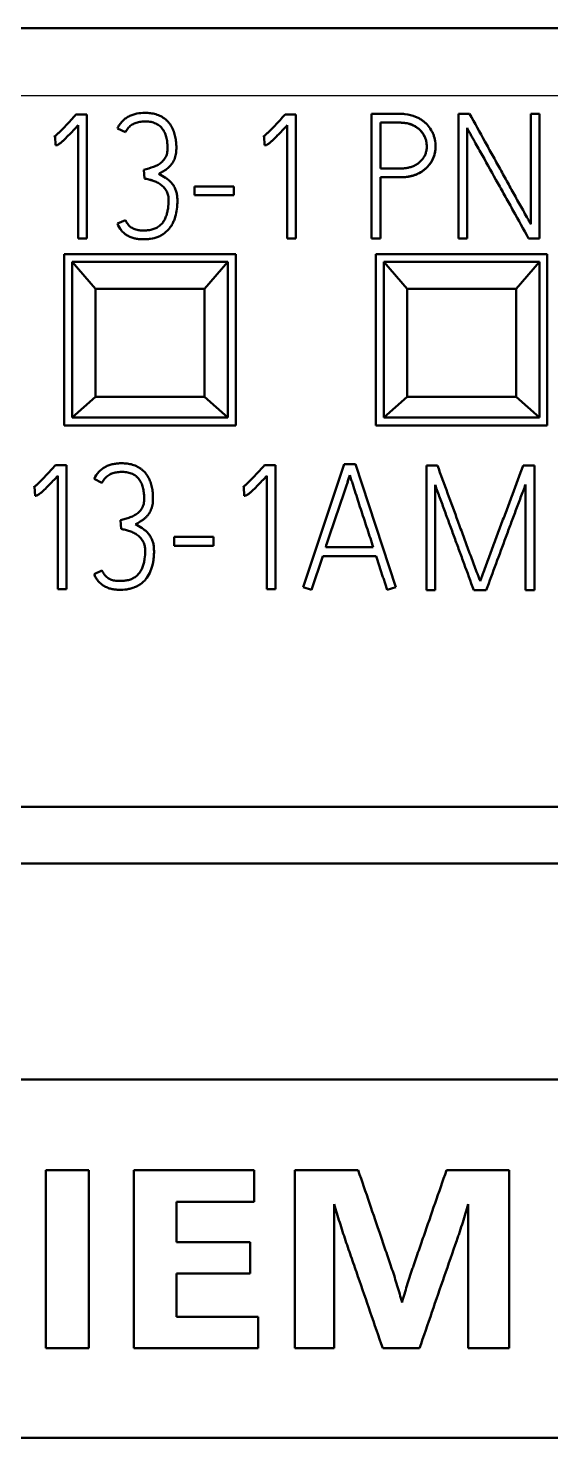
# Model space of a CAD drawing. Header units: millimetres. Extents: x 0 to 841, y 0 to 594.
# Drawn here: x 457.8 to 464.51, y 293.84 to 311.94 of the extents above; entities that cross this region are included whole.
import ezdxf

# ---------------------------------------------------------------- set-up
doc = ezdxf.new("R2010")
doc.units = ezdxf.units.MM
doc.layers.add('1', color=7, linetype='Continuous')

msp = doc.modelspace()

# ---------------------------------------------------------------- linework, layer by layer
at = {"layer": '1', "color": 7, "linetype": 'Continuous', "lineweight": 50}
for p, q in [((475.768, 311.937), (450.968, 311.937)), ((458.417, 310.828), (458.402, 310.81)), ((458.557, 310.828), (458.417, 310.828)), ((458.557, 309.235), (458.557, 310.828)), ((461.101, 310.828), (461.085, 310.81)), ((461.24, 310.828), (461.101, 310.828)), ((461.24, 309.235), (461.24, 310.828)), ((462.213, 310.837), (462.213, 309.237)), ((463.327, 310.837), (463.327, 309.237)), ((463.471, 310.837), (463.327, 310.837)), ((464.255, 310.837), (464.255, 309.421)), ((464.368, 310.837), (464.255, 310.837)), ((464.368, 309.237), (464.368, 310.837)), ((458.446, 310.691), (458.446, 309.235)), ((459.052, 310.6), (458.95, 310.651)), ((458.95, 310.651), (459.052, 310.6)), ((458.95, 310.651), (458.95, 310.651)), ((459.052, 310.6), (459.052, 310.6)), ((459.236, 310.734), (459.236, 310.734)), ((461.13, 310.691), (461.13, 309.235)), ((462.326, 310.136), (462.326, 310.724)), ((463.438, 309.237), (463.438, 310.657)), ((458.149, 310.546), (458.135, 310.542)), ((458.135, 310.542), (458.149, 310.546)), ((458.135, 310.542), (458.135, 310.542)), ((458.149, 310.546), (458.156, 310.433)), ((458.149, 310.546), (458.149, 310.546)), ((458.179, 310.437), (458.179, 310.437)), ((460.832, 310.546), (460.819, 310.542)), ((460.819, 310.542), (460.832, 310.546)), ((460.819, 310.542), (460.819, 310.542)), ((460.832, 310.546), (460.839, 310.433)), ((460.832, 310.546), (460.832, 310.546)), ((460.862, 310.437), (460.862, 310.437)), ((463.034, 310.42), (463.034, 310.42)), ((459.707, 310.399), (459.707, 310.399)), ((459.289, 310.118), (459.296, 310.007)), ((459.94, 309.905), (459.94, 309.792)), ((460.446, 309.905), (459.94, 309.905)), ((460.446, 309.792), (460.446, 309.905)), ((462.326, 309.237), (462.326, 310.022)), ((459.72, 309.721), (459.72, 309.721)), ((460.446, 309.792), (459.94, 309.792)), ((459.94, 309.792), (460.446, 309.792)), ((459.052, 309.474), (458.95, 309.428)), ((458.95, 309.428), (458.95, 309.428)), ((458.557, 309.235), (458.446, 309.235)), ((458.446, 309.235), (458.557, 309.235)), ((461.24, 309.235), (461.13, 309.235)), ((461.13, 309.235), (461.24, 309.235)), ((462.326, 309.237), (462.213, 309.237)), ((462.213, 309.237), (462.326, 309.237)), ((463.438, 309.237), (463.327, 309.237)), ((463.327, 309.237), (463.438, 309.237)), ((464.368, 309.237), (464.228, 309.237)), ((464.228, 309.237), (464.228, 309.237)), ((464.228, 309.237), (464.368, 309.237)), ((458.268, 309.037), (458.268, 306.837)), ((460.468, 309.037), (458.268, 309.037)), ((460.468, 306.837), (460.468, 309.037)), ((462.268, 309.037), (462.268, 306.837)), ((464.468, 309.037), (462.268, 309.037)), ((464.468, 306.837), (464.468, 309.037)), ((460.368, 308.937), (458.368, 308.937)), ((458.368, 308.937), (458.668, 308.59)), ((458.368, 306.937), (458.368, 308.937)), ((460.068, 308.59), (460.368, 308.937)), ((460.368, 308.937), (460.368, 306.937)), ((464.368, 308.937), (462.368, 308.937)), ((462.368, 308.937), (462.668, 308.59)), ((462.368, 306.937), (462.368, 308.937)), ((464.068, 308.59), (464.368, 308.937)), ((464.368, 308.937), (464.368, 306.937)), ((458.668, 308.59), (460.068, 308.59)), ((458.668, 308.59), (458.668, 307.205)), ((460.068, 307.205), (460.068, 308.59)), ((462.668, 308.59), (464.068, 308.59)), ((462.668, 308.59), (462.668, 307.205)), ((464.068, 307.205), (464.068, 308.59)), ((458.668, 307.205), (458.368, 306.937)), ((458.668, 307.205), (460.068, 307.205)), ((460.368, 306.937), (460.068, 307.205)), ((462.668, 307.205), (462.368, 306.937)), ((462.668, 307.205), (464.068, 307.205)), ((464.368, 306.937), (464.068, 307.205)), ((458.268, 306.837), (460.468, 306.837)), ((460.368, 306.937), (458.368, 306.937)), ((462.268, 306.837), (464.468, 306.837)), ((464.368, 306.937), (462.368, 306.937)), ((458.14, 306.31), (458.156, 306.328)), ((458.156, 306.328), (458.296, 306.328)), ((458.296, 306.328), (458.296, 304.735)), ((460.824, 306.31), (460.839, 306.328)), ((460.839, 306.328), (460.979, 306.328)), ((460.979, 306.328), (460.979, 304.735)), ((461.332, 304.761), (461.862, 306.339)), ((461.862, 306.339), (462.004, 306.339)), ((462.004, 306.339), (462.522, 304.761)), ((462.915, 304.723), (462.915, 306.323)), ((462.915, 306.323), (463.057, 306.323)), ((464.157, 306.323), (464.302, 306.323)), ((464.302, 306.323), (464.302, 304.723)), ((458.185, 304.735), (458.185, 306.191)), ((458.65, 306.151), (458.752, 306.1)), ((458.752, 306.1), (458.65, 306.151)), ((458.65, 306.151), (458.65, 306.151)), ((458.752, 306.1), (458.752, 306.1)), ((458.936, 306.234), (458.936, 306.234)), ((460.868, 304.735), (460.868, 306.191)), ((461.894, 306.076), (461.894, 306.076)), ((461.934, 306.197), (461.934, 306.197)), ((463.028, 306.074), (463.028, 304.723)), ((464.189, 304.723), (464.189, 306.079)), ((457.874, 306.042), (457.887, 306.046)), ((457.887, 306.046), (457.874, 306.042)), ((457.874, 306.042), (457.874, 306.042)), ((457.894, 305.933), (457.887, 306.046)), ((457.887, 306.046), (457.887, 306.046)), ((457.894, 305.933), (457.902, 305.934)), ((457.917, 305.937), (457.917, 305.937)), ((459.406, 305.895), (459.406, 305.895)), ((460.558, 306.042), (460.571, 306.046)), ((460.571, 306.046), (460.558, 306.042)), ((460.558, 306.042), (460.558, 306.042)), ((460.578, 305.933), (460.571, 306.046)), ((460.571, 306.046), (460.571, 306.046)), ((460.601, 305.937), (460.601, 305.937)), ((458.996, 305.507), (458.989, 305.618)), ((459.679, 305.292), (459.679, 305.405)), ((459.679, 305.405), (460.184, 305.405)), ((460.184, 305.405), (460.184, 305.292)), ((459.42, 305.225), (459.42, 305.225)), ((460.184, 305.292), (459.679, 305.292)), ((459.679, 305.292), (460.184, 305.292)), ((461.623, 305.272), (462.233, 305.272)), ((461.585, 305.159), (461.439, 304.726)), ((461.439, 304.726), (461.585, 305.159)), ((461.585, 305.159), (462.271, 305.159)), ((462.271, 305.159), (461.585, 305.159)), ((461.585, 305.159), (461.585, 305.159)), ((462.271, 305.159), (462.271, 305.159)), ((458.65, 304.928), (458.752, 304.974)), ((458.65, 304.928), (458.65, 304.928)), ((458.296, 304.735), (458.185, 304.735)), ((458.185, 304.735), (458.296, 304.735)), ((460.868, 304.735), (460.979, 304.735)), ((460.979, 304.735), (460.868, 304.735)), ((461.332, 304.761), (461.439, 304.726)), ((461.439, 304.726), (461.332, 304.761)), ((461.332, 304.761), (461.332, 304.761)), ((461.439, 304.726), (461.439, 304.726)), ((462.413, 304.726), (462.522, 304.761)), ((462.522, 304.761), (462.413, 304.726)), ((462.413, 304.726), (462.413, 304.726)), ((462.522, 304.761), (462.522, 304.761)), ((462.915, 304.723), (463.028, 304.723)), ((463.028, 304.723), (462.915, 304.723)), ((463.523, 304.723), (463.523, 304.723)), ((463.523, 304.723), (463.685, 304.723)), ((463.685, 304.723), (463.523, 304.723)), ((463.685, 304.723), (463.685, 304.723)), ((464.189, 304.723), (464.302, 304.723)), ((464.302, 304.723), (464.189, 304.723)), ((475.768, 301.937), (450.968, 301.937)), ((475.868, 301.212), (450.868, 301.212)), ((472.018, 298.439), (454.718, 298.439)), ((458.033, 297.273), (458.033, 294.987)), ((458.582, 297.273), (458.033, 297.273)), ((458.582, 294.987), (458.582, 297.273)), ((459.161, 297.273), (459.161, 294.987)), ((460.705, 297.273), (459.161, 297.273)), ((460.705, 296.869), (460.705, 297.273)), ((461.226, 297.273), (461.226, 294.987)), ((462.041, 297.273), (461.226, 297.273)), ((463.979, 297.273), (463.173, 297.273)), ((463.979, 294.987), (463.979, 297.273)), ((459.71, 296.349), (459.71, 296.869)), ((459.71, 296.869), (460.705, 296.869)), ((461.734, 294.987), (461.734, 296.837)), ((463.45, 296.837), (463.45, 294.987)), ((460.655, 296.349), (459.71, 296.349)), ((460.655, 295.946), (460.655, 296.349)), ((459.71, 295.391), (459.71, 295.946)), ((459.71, 295.946), (460.655, 295.946)), ((460.758, 295.391), (459.71, 295.391)), ((460.758, 294.987), (460.758, 295.391)), ((458.033, 294.987), (458.582, 294.987)), ((459.161, 294.987), (460.758, 294.987)), ((461.226, 294.987), (461.734, 294.987)), ((462.355, 294.987), (462.827, 294.987)), ((463.45, 294.987), (463.979, 294.987)), ((454.718, 293.837), (472.018, 293.837))]:
    msp.add_line(p, q, dxfattribs=at)
at = {"layer": '1', "color": 7, "linetype": 'Continuous', "lineweight": 25}
msp.add_line((475.768, 311.068), (450.968, 311.068), dxfattribs=at)
at = {"layer": '1', "color": 7, "linetype": 'Continuous', "lineweight": 50}
for points, knots in [([(458.402, 310.81), (458.381, 310.787), (458.359, 310.763), (458.317, 310.717), (458.295, 310.694), (458.252, 310.648), (458.23, 310.625), (458.196, 310.592), (458.184, 310.582), (458.166, 310.566), (458.161, 310.561), (458.151, 310.553), (458.148, 310.551), (458.142, 310.546), (458.139, 310.544), (458.135, 310.542)], [0, 0, 0, 0, 0.25, 0.25, 0.5, 0.5, 0.75, 0.75, 0.875, 0.875, 0.9375, 0.9375, 0.96875, 0.96875, 1, 1, 1, 1]), ([(459.305, 310.85), (459.269, 310.85), (459.233, 310.847), (459.18, 310.837), (459.163, 310.832), (459.129, 310.82), (459.112, 310.813), (459.08, 310.796), (459.065, 310.786), (459.044, 310.77), (459.037, 310.764), (459.023, 310.752), (459.017, 310.746), (458.998, 310.726), (458.987, 310.712), (458.972, 310.69), (458.967, 310.682), (458.958, 310.667), (458.954, 310.659), (458.95, 310.651)], [0, 0, 0, 0, 0.25, 0.25, 0.375, 0.375, 0.5, 0.5, 0.625, 0.625, 0.6875, 0.6875, 0.75, 0.75, 0.875, 0.875, 0.9375, 0.9375, 1, 1, 1, 1]), ([(459.48, 310.067), (459.501, 310.077), (459.521, 310.089), (459.561, 310.113), (459.58, 310.126), (459.607, 310.148), (459.615, 310.157), (459.632, 310.174), (459.647, 310.191), (459.659, 310.211), (459.671, 310.231), (459.677, 310.241), (459.69, 310.274), (459.697, 310.296), (459.703, 310.33), (459.704, 310.342), (459.706, 310.365), (459.706, 310.377), (459.707, 310.411), (459.706, 310.434), (459.703, 310.48), (459.7, 310.503), (459.692, 310.549), (459.686, 310.572), (459.672, 310.616), (459.663, 310.637), (459.642, 310.679), (459.63, 310.698), (459.608, 310.726), (459.601, 310.735), (459.584, 310.751), (459.576, 310.759), (459.549, 310.782), (459.53, 310.795), (459.499, 310.811), (459.488, 310.816), (459.466, 310.825), (459.455, 310.828), (459.422, 310.838), (459.399, 310.843), (459.352, 310.849), (459.329, 310.85), (459.305, 310.85)], [0, 0, 0, 0, 0.0625, 0.0625, 0.125, 0.125, 0.15625, 0.15625, 0.1875, 0.21875, 0.21875, 0.25, 0.25, 0.3125, 0.3125, 0.34375, 0.34375, 0.375, 0.375, 0.4375, 0.4375, 0.5, 0.5, 0.5625, 0.5625, 0.625, 0.625, 0.6875, 0.6875, 0.71875, 0.71875, 0.75, 0.75, 0.8125, 0.8125, 0.84375, 0.84375, 0.875, 0.875, 0.9375, 0.9375, 1, 1, 1, 1]), ([(461.085, 310.81), (461.064, 310.787), (461.043, 310.763), (461, 310.717), (460.979, 310.694), (460.935, 310.648), (460.913, 310.625), (460.879, 310.592), (460.868, 310.582), (460.85, 310.566), (460.844, 310.561), (460.835, 310.553), (460.832, 310.551), (460.825, 310.546), (460.822, 310.544), (460.819, 310.542)], [0, 0, 0, 0, 0.25, 0.25, 0.5, 0.5, 0.75, 0.75, 0.875, 0.875, 0.9375, 0.9375, 0.96875, 0.96875, 1, 1, 1, 1]), ([(462.778, 310.8), (462.734, 310.819), (462.688, 310.829), (462.629, 310.835), (462.617, 310.836), (462.6, 310.837), (462.594, 310.837), (462.582, 310.837), (462.576, 310.837), (462.546, 310.837), (462.427, 310.837), (462.308, 310.837), (462.213, 310.837)], [0, 0, 0, 0, 0.25, 0.25, 0.3125, 0.3125, 0.34375, 0.34375, 0.375, 0.375, 0.5, 1, 1, 1, 1]), ([(462.326, 310.023), (462.384, 310.023), (462.457, 310.023), (462.537, 310.023), (462.559, 310.023), (462.574, 310.023), (462.581, 310.023), (462.618, 310.023), (462.647, 310.025), (462.69, 310.032), (462.705, 310.034), (462.726, 310.039), (462.733, 310.041), (462.748, 310.045), (462.755, 310.048), (462.79, 310.06), (462.817, 310.072), (462.856, 310.094), (462.868, 310.103), (462.892, 310.121), (462.903, 310.13), (462.936, 310.161), (462.955, 310.183), (462.98, 310.22), (462.987, 310.233), (463.001, 310.26), (463.006, 310.273), (463.016, 310.301), (463.02, 310.315), (463.027, 310.344), (463.03, 310.359), (463.033, 310.388), (463.034, 310.403), (463.034, 310.433), (463.033, 310.447), (463.029, 310.492), (463.022, 310.521), (463.009, 310.563), (463.003, 310.577), (462.991, 310.604), (462.984, 310.617), (462.962, 310.655), (462.944, 310.679), (462.919, 310.706), (462.914, 310.711), (462.903, 310.721), (462.886, 310.736), (462.857, 310.758), (462.831, 310.774), (462.805, 310.788), (462.791, 310.794), (462.778, 310.8)], [0, 0, 0, 0, 0.125, 0.15625, 0.171875, 0.171875, 0.1875, 0.1875, 0.25, 0.25, 0.28125, 0.28125, 0.296875, 0.296875, 0.3125, 0.3125, 0.375, 0.375, 0.40625, 0.40625, 0.4375, 0.4375, 0.5, 0.5, 0.53125, 0.53125, 0.5625, 0.5625, 0.59375, 0.59375, 0.625, 0.625, 0.65625, 0.65625, 0.6875, 0.6875, 0.75, 0.75, 0.78125, 0.78125, 0.8125, 0.8125, 0.875, 0.875, 0.890625, 0.890625, 0.90625, 0.9375, 0.96875, 0.96875, 1, 1, 1, 1]), ([(464.255, 309.421), (464.247, 309.436), (464.239, 309.451), (464.222, 309.48), (464.214, 309.495), (464.189, 309.539), (464.173, 309.569), (464.14, 309.628), (464.124, 309.657), (464.091, 309.716), (464.074, 309.745), (464.025, 309.834), (463.993, 309.893), (463.927, 310.011), (463.895, 310.07), (463.829, 310.188), (463.797, 310.247), (463.731, 310.365), (463.634, 310.542), (463.536, 310.719), (463.471, 310.837)], [0, 0, 0, 0, 0.03125, 0.03125, 0.0625, 0.0625, 0.125, 0.125, 0.1875, 0.1875, 0.25, 0.25, 0.375, 0.375, 0.5, 0.5, 0.625, 0.625, 0.75, 1, 1, 1, 1]), ([(458.446, 310.691), (458.425, 310.668), (458.404, 310.645), (458.362, 310.601), (458.341, 310.579), (458.297, 310.535), (458.275, 310.513), (458.241, 310.482), (458.23, 310.472), (458.212, 310.457), (458.205, 310.453), (458.196, 310.446), (458.193, 310.444), (458.186, 310.44), (458.182, 310.439), (458.179, 310.437)], [0, 0, 0, 0, 0.25, 0.25, 0.5, 0.5, 0.75, 0.75, 0.875, 0.875, 0.9375, 0.9375, 0.96875, 0.96875, 1, 1, 1, 1]), ([(458.179, 310.437), (458.182, 310.439), (458.186, 310.44), (458.193, 310.444), (458.202, 310.45), (458.212, 310.457), (458.23, 310.472), (458.241, 310.482), (458.275, 310.513), (458.297, 310.535), (458.341, 310.579), (458.362, 310.601), (458.404, 310.645), (458.425, 310.668), (458.446, 310.691)], [0, 0, 0, 0, 0.03125, 0.03125, 0.0625, 0.125, 0.125, 0.25, 0.25, 0.5, 0.5, 0.75, 0.75, 1, 1, 1, 1]), ([(459.052, 310.6), (459.061, 310.617), (459.071, 310.634), (459.096, 310.665), (459.111, 310.679), (459.134, 310.696), (459.143, 310.701), (459.16, 310.711), (459.169, 310.715), (459.197, 310.726), (459.216, 310.731), (459.236, 310.734)], [0, 0, 0, 0, 0.25, 0.25, 0.5, 0.5, 0.625, 0.625, 0.75, 0.75, 1, 1, 1, 1]), ([(459.236, 310.734), (459.216, 310.731), (459.197, 310.726), (459.16, 310.711), (459.143, 310.702), (459.119, 310.685), (459.111, 310.678), (459.097, 310.664), (459.09, 310.657), (459.071, 310.634), (459.061, 310.617), (459.052, 310.6)], [0, 0, 0, 0, 0.25, 0.25, 0.5, 0.5, 0.625, 0.625, 0.75, 0.75, 1, 1, 1, 1]), ([(459.236, 310.734), (459.258, 310.737), (459.279, 310.739), (459.322, 310.74), (459.344, 310.738), (459.376, 310.734), (459.386, 310.732), (459.408, 310.726), (459.418, 310.723), (459.438, 310.715), (459.448, 310.711), (459.467, 310.7), (459.476, 310.694), (459.494, 310.681), (459.502, 310.674), (459.517, 310.659), (459.524, 310.651), (459.543, 310.624), (459.553, 310.606), (459.566, 310.576), (459.569, 310.565), (459.576, 310.545), (459.579, 310.535), (459.585, 310.503), (459.589, 310.482), (459.592, 310.439), (459.594, 310.418), (459.594, 310.386), (459.593, 310.375), (459.591, 310.353), (459.59, 310.343), (459.583, 310.311), (459.575, 310.291), (459.553, 310.254), (459.539, 310.237), (459.516, 310.215), (459.507, 310.208), (459.49, 310.195), (459.481, 310.189), (459.453, 310.173), (459.433, 310.164), (459.372, 310.142), (459.331, 310.13), (459.289, 310.118)], [0, 0, 0, 0, 0.0625, 0.0625, 0.125, 0.125, 0.15625, 0.15625, 0.1875, 0.1875, 0.21875, 0.21875, 0.25, 0.25, 0.28125, 0.28125, 0.3125, 0.3125, 0.375, 0.375, 0.40625, 0.40625, 0.4375, 0.4375, 0.5, 0.5, 0.5625, 0.5625, 0.59375, 0.59375, 0.625, 0.625, 0.6875, 0.6875, 0.75, 0.75, 0.78125, 0.78125, 0.8125, 0.8125, 0.875, 0.875, 1, 1, 1, 1]), ([(460.862, 310.437), (460.866, 310.439), (460.869, 310.44), (460.876, 310.444), (460.886, 310.45), (460.895, 310.457), (460.913, 310.472), (460.925, 310.482), (460.959, 310.513), (460.981, 310.535), (461.024, 310.579), (461.045, 310.601), (461.088, 310.645), (461.109, 310.668), (461.13, 310.691)], [0, 0, 0, 0, 0.03125, 0.03125, 0.0625, 0.125, 0.125, 0.25, 0.25, 0.5, 0.5, 0.75, 0.75, 1, 1, 1, 1]), ([(461.13, 310.691), (461.109, 310.668), (461.088, 310.645), (461.045, 310.601), (461.024, 310.579), (460.994, 310.549), (460.986, 310.541), (460.978, 310.533)], [0, 0, 0, 0, 0.422543, 0.422543, 0.845085, 0.845085, 1, 1, 1, 1]), ([(462.326, 310.724), (462.389, 310.724), (462.469, 310.724), (462.548, 310.724), (462.572, 310.724), (462.58, 310.724), (462.595, 310.724), (462.603, 310.723), (462.627, 310.722), (462.643, 310.72), (462.666, 310.716), (462.674, 310.715), (462.689, 310.711), (462.697, 310.709), (462.72, 310.701), (462.734, 310.695), (462.763, 310.681), (462.777, 310.673), (462.796, 310.66), (462.803, 310.655), (462.815, 310.646), (462.821, 310.64), (462.839, 310.624), (462.849, 310.613), (462.869, 310.588), (462.878, 310.575), (462.893, 310.547), (462.899, 310.533), (462.909, 310.503), (462.913, 310.488), (462.919, 310.457), (462.92, 310.441), (462.921, 310.417), (462.921, 310.41), (462.92, 310.394), (462.919, 310.386), (462.915, 310.363), (462.912, 310.347), (462.905, 310.325), (462.902, 310.318), (462.896, 310.303), (462.892, 310.296), (462.881, 310.275), (462.868, 310.256), (462.852, 310.238), (462.841, 310.227), (462.835, 310.221), (462.817, 310.206), (462.804, 310.196), (462.777, 310.18), (462.763, 310.173), (462.741, 310.163), (462.734, 310.16), (462.719, 310.155), (462.711, 310.153), (462.689, 310.146), (462.673, 310.143), (462.641, 310.139), (462.626, 310.137), (462.602, 310.136), (462.594, 310.136), (462.578, 310.136), (462.57, 310.136), (462.547, 310.136), (462.468, 310.136), (462.389, 310.136), (462.326, 310.136)], [0, 0, 0, 0, 0.125, 0.15625, 0.15625, 0.171875, 0.171875, 0.1875, 0.1875, 0.21875, 0.21875, 0.234375, 0.234375, 0.25, 0.25, 0.28125, 0.28125, 0.3125, 0.3125, 0.328125, 0.328125, 0.34375, 0.34375, 0.375, 0.375, 0.40625, 0.40625, 0.4375, 0.4375, 0.46875, 0.46875, 0.5, 0.5, 0.515625, 0.515625, 0.53125, 0.53125, 0.5625, 0.5625, 0.578125, 0.578125, 0.59375, 0.59375, 0.625, 0.640625, 0.640625, 0.65625, 0.65625, 0.6875, 0.6875, 0.71875, 0.71875, 0.734375, 0.734375, 0.75, 0.75, 0.78125, 0.78125, 0.8125, 0.8125, 0.828125, 0.828125, 0.84375, 0.84375, 0.875, 1, 1, 1, 1]), ([(462.906, 310.513), (462.905, 310.515), (462.904, 310.517), (462.901, 310.527), (462.898, 310.535), (462.891, 310.549), (462.881, 310.57), (462.863, 310.596), (462.848, 310.614), (462.837, 310.626), (462.831, 310.631), (462.814, 310.647), (462.801, 310.657), (462.775, 310.674), (462.761, 310.682), (462.74, 310.692), (462.732, 310.696), (462.718, 310.702), (462.703, 310.707), (462.688, 310.711), (462.672, 310.715), (462.664, 310.716), (462.641, 310.72), (462.625, 310.722), (462.602, 310.723), (462.594, 310.724), (462.578, 310.724), (462.57, 310.724), (462.546, 310.724), (462.468, 310.724), (462.389, 310.724), (462.326, 310.724)], [0, 0, 0, 0, 0.011195, 0.011195, 0.046509, 0.046509, 0.081824, 0.152453, 0.187767, 0.187767, 0.223082, 0.223082, 0.29371, 0.29371, 0.364339, 0.364339, 0.399654, 0.399654, 0.434968, 0.470283, 0.470283, 0.505597, 0.505597, 0.576226, 0.576226, 0.611541, 0.611541, 0.646855, 0.646855, 0.717484, 1, 1, 1, 1]), ([(463.438, 310.657), (463.445, 310.642), (463.453, 310.627), (463.47, 310.597), (463.478, 310.583), (463.494, 310.553), (463.503, 310.538), (463.519, 310.509), (463.544, 310.465), (463.569, 310.42), (463.602, 310.361), (463.619, 310.332), (463.701, 310.184), (463.766, 310.065), (463.849, 309.917), (463.866, 309.888), (463.899, 309.829), (463.948, 309.74), (463.998, 309.651), (464.096, 309.474), (464.162, 309.355), (464.228, 309.237)], [0, 0, 0, 0, 0.03125, 0.03125, 0.0625, 0.0625, 0.09375, 0.09375, 0.125, 0.1875, 0.1875, 0.25, 0.25, 0.5, 0.5, 0.5625, 0.5625, 0.625, 0.75, 0.75, 1, 1, 1, 1]), ([(458.156, 310.433), (458.159, 310.433), (458.163, 310.434), (458.171, 310.435), (458.175, 310.436), (458.179, 310.437)], [0, 0, 0, 0, 0.5, 0.5, 1, 1, 1, 1]), ([(459.594, 310.4), (459.594, 310.42), (459.592, 310.44), (459.59, 310.467), (459.589, 310.473), (459.588, 310.479)], [0, 0, 0, 0, 0.766673, 0.766673, 1, 1, 1, 1]), ([(460.839, 310.433), (460.843, 310.433), (460.847, 310.434), (460.855, 310.435), (460.858, 310.436), (460.862, 310.437)], [0, 0, 0, 0, 0.5, 0.5, 1, 1, 1, 1]), ([(460.894, 310.456), (460.89, 310.454), (460.886, 310.451), (460.879, 310.446), (460.876, 310.444), (460.869, 310.44), (460.866, 310.439), (460.862, 310.437)], [0, 0, 0, 0, 0.377432, 0.377432, 0.688716, 0.688716, 1, 1, 1, 1]), ([(463.031, 310.371), (463.03, 310.366), (463.03, 310.361), (463.028, 310.348), (463.026, 310.341), (463.021, 310.319), (463.017, 310.305), (463.008, 310.277), (463.002, 310.264), (462.99, 310.238), (462.982, 310.225), (462.958, 310.187), (462.939, 310.165), (462.908, 310.134), (462.896, 310.124), (462.873, 310.106), (462.848, 310.089), (462.822, 310.075), (462.796, 310.063), (462.782, 310.057), (462.74, 310.042), (462.711, 310.035), (462.668, 310.028), (462.653, 310.026), (462.623, 310.024), (462.609, 310.023), (462.586, 310.023), (462.579, 310.023), (462.564, 310.023), (462.542, 310.023), (462.46, 310.023), (462.385, 310.023), (462.326, 310.023)], [0, 0, 0, 0, 0.018399, 0.018399, 0.043568, 0.043568, 0.093907, 0.093907, 0.144245, 0.144245, 0.194584, 0.194584, 0.295261, 0.295261, 0.345599, 0.345599, 0.395938, 0.446276, 0.446276, 0.496615, 0.496615, 0.597292, 0.597292, 0.64763, 0.64763, 0.697969, 0.697969, 0.723138, 0.723138, 0.748307, 0.798646, 1, 1, 1, 1]), ([(458.95, 309.428), (458.963, 309.397), (458.979, 309.367), (459.006, 309.334), (459.011, 309.328), (459.023, 309.316), (459.029, 309.31), (459.049, 309.294), (459.062, 309.284), (459.084, 309.271), (459.092, 309.267), (459.107, 309.259), (459.115, 309.256), (459.139, 309.247), (459.155, 309.241), (459.18, 309.235), (459.188, 309.234), (459.205, 309.231), (459.213, 309.23), (459.238, 309.227), (459.255, 309.226), (459.289, 309.226), (459.306, 309.226), (459.339, 309.228), (459.356, 309.23), (459.407, 309.237), (459.439, 309.245), (459.479, 309.261), (459.486, 309.265), (459.502, 309.272), (459.509, 309.276), (459.531, 309.288), (459.559, 309.307), (459.584, 309.33), (459.602, 309.348), (459.607, 309.354), (459.618, 309.367), (459.623, 309.374), (459.638, 309.394), (459.647, 309.408), (459.663, 309.438), (459.67, 309.453), (459.689, 309.5), (459.698, 309.532), (459.712, 309.597), (459.716, 309.631), (459.72, 309.698), (459.721, 309.731), (459.718, 309.773), (459.717, 309.781), (459.714, 309.798), (459.713, 309.806), (459.707, 309.831), (459.702, 309.847), (459.693, 309.871), (459.69, 309.878), (459.683, 309.894), (459.679, 309.901), (459.666, 309.923), (459.656, 309.937), (459.634, 309.963), (459.622, 309.974), (459.596, 309.996), (459.582, 310.006), (459.54, 310.034), (459.51, 310.051), (459.48, 310.067)], [0, 0, 0, 0, 0.0625, 0.0625, 0.078125, 0.078125, 0.09375, 0.09375, 0.125, 0.125, 0.140625, 0.140625, 0.15625, 0.15625, 0.1875, 0.1875, 0.203125, 0.203125, 0.21875, 0.21875, 0.25, 0.25, 0.28125, 0.28125, 0.3125, 0.3125, 0.375, 0.375, 0.390625, 0.390625, 0.40625, 0.40625, 0.4375, 0.46875, 0.46875, 0.484375, 0.484375, 0.5, 0.5, 0.53125, 0.53125, 0.5625, 0.5625, 0.625, 0.625, 0.6875, 0.6875, 0.75, 0.75, 0.765625, 0.765625, 0.78125, 0.78125, 0.8125, 0.8125, 0.828125, 0.828125, 0.84375, 0.84375, 0.875, 0.875, 0.90625, 0.90625, 0.9375, 0.9375, 1, 1, 1, 1]), ([(459.607, 309.73), (459.607, 309.749), (459.605, 309.768), (459.599, 309.796), (459.597, 309.805), (459.59, 309.823), (459.587, 309.832), (459.578, 309.849), (459.573, 309.857), (459.562, 309.873), (459.557, 309.88), (459.538, 309.902), (459.524, 309.915), (459.501, 309.932), (459.493, 309.938), (459.477, 309.948), (459.468, 309.953), (459.443, 309.966), (459.426, 309.973), (459.389, 309.985), (459.371, 309.991), (459.334, 310), (459.315, 310.004), (459.296, 310.007)], [0, 0, 0, 0, 0.125, 0.125, 0.1875, 0.1875, 0.25, 0.25, 0.3125, 0.3125, 0.375, 0.375, 0.5, 0.5, 0.5625, 0.5625, 0.625, 0.625, 0.75, 0.75, 0.875, 0.875, 1, 1, 1, 1]), ([(459.296, 310.007), (459.334, 310.001), (459.371, 309.991), (459.426, 309.973), (459.444, 309.965), (459.477, 309.948), (459.494, 309.938), (459.524, 309.915), (459.538, 309.902), (459.557, 309.88), (459.562, 309.873), (459.573, 309.857), (459.578, 309.849), (459.587, 309.832), (459.59, 309.823), (459.597, 309.805), (459.599, 309.796), (459.605, 309.768), (459.607, 309.749), (459.607, 309.73)], [0, 0, 0, 0, 0.25, 0.25, 0.375, 0.375, 0.5, 0.5, 0.625, 0.625, 0.6875, 0.6875, 0.75, 0.75, 0.8125, 0.8125, 0.875, 0.875, 1, 1, 1, 1]), ([(459.607, 309.73), (459.606, 309.694), (459.604, 309.658), (459.597, 309.605), (459.593, 309.587), (459.585, 309.552), (459.58, 309.534), (459.567, 309.501), (459.559, 309.484), (459.546, 309.461), (459.541, 309.453), (459.53, 309.438), (459.525, 309.431), (459.512, 309.418), (459.506, 309.412), (459.492, 309.4), (459.485, 309.394), (459.462, 309.379), (459.446, 309.37), (459.421, 309.36), (459.412, 309.357), (459.395, 309.352), (459.368, 309.345), (459.342, 309.342), (459.305, 309.339), (459.287, 309.339), (459.251, 309.34), (459.233, 309.341), (459.206, 309.346), (459.197, 309.348), (459.179, 309.353), (459.171, 309.356), (459.154, 309.363), (459.146, 309.367), (459.13, 309.376), (459.122, 309.381), (459.101, 309.398), (459.089, 309.412), (459.068, 309.442), (459.059, 309.458), (459.052, 309.474)], [0, 0, 0, 0, 0.125, 0.125, 0.1875, 0.1875, 0.25, 0.25, 0.3125, 0.3125, 0.34375, 0.34375, 0.375, 0.375, 0.40625, 0.40625, 0.4375, 0.4375, 0.5, 0.5, 0.53125, 0.53125, 0.5625, 0.625, 0.625, 0.6875, 0.6875, 0.75, 0.75, 0.78125, 0.78125, 0.8125, 0.8125, 0.84375, 0.84375, 0.875, 0.875, 0.9375, 0.9375, 1, 1, 1, 1]), ([(459.72, 309.72), (459.72, 309.702), (459.719, 309.684), (459.718, 309.658), (459.717, 309.652), (459.716, 309.645)], [0, 0, 0, 0, 0.729533, 0.729533, 1, 1, 1, 1]), ([(459.004, 309.337), (459.003, 309.338), (459.002, 309.339), (458.996, 309.347), (458.991, 309.354), (458.981, 309.368), (458.968, 309.389), (458.957, 309.412), (458.95, 309.428)], [0, 0, 0, 0, 0.039616, 0.039616, 0.279712, 0.279712, 0.519808, 1, 1, 1, 1]), ([(457.874, 306.042), (457.877, 306.044), (457.881, 306.046), (457.887, 306.051), (457.896, 306.058), (457.905, 306.066), (457.923, 306.082), (457.934, 306.092), (457.968, 306.125), (457.99, 306.148), (458.034, 306.194), (458.055, 306.217), (458.098, 306.263), (458.119, 306.287), (458.14, 306.31)], [0, 0, 0, 0, 0.03125, 0.03125, 0.0625, 0.125, 0.125, 0.25, 0.25, 0.5, 0.5, 0.75, 0.75, 1, 1, 1, 1]), ([(458.65, 306.151), (458.666, 306.183), (458.686, 306.213), (458.717, 306.246), (458.723, 306.252), (458.736, 306.264), (458.757, 306.281), (458.78, 306.296), (458.811, 306.313), (458.828, 306.32), (458.862, 306.332), (458.88, 306.336), (458.915, 306.344), (458.933, 306.346), (458.969, 306.35), (458.987, 306.35), (459.005, 306.35)], [0, 0, 0, 0, 0.25, 0.25, 0.3125, 0.3125, 0.375, 0.5, 0.5, 0.625, 0.625, 0.75, 0.75, 0.875, 0.875, 1, 1, 1, 1]), ([(459.005, 306.35), (459.029, 306.35), (459.052, 306.349), (459.098, 306.343), (459.121, 306.339), (459.155, 306.329), (459.166, 306.325), (459.188, 306.316), (459.209, 306.306), (459.229, 306.295), (459.248, 306.282), (459.258, 306.274), (459.285, 306.252), (459.301, 306.235), (459.322, 306.208), (459.329, 306.198), (459.342, 306.178), (459.348, 306.168), (459.363, 306.137), (459.372, 306.116), (459.386, 306.071), (459.392, 306.049), (459.4, 306.003), (459.403, 305.98), (459.405, 305.946), (459.406, 305.934), (459.406, 305.911), (459.407, 305.899), (459.406, 305.864), (459.405, 305.841), (459.399, 305.807), (459.396, 305.796), (459.39, 305.773), (459.386, 305.762), (459.376, 305.741), (459.371, 305.731), (459.36, 305.711), (459.353, 305.701), (459.339, 305.682), (459.332, 305.674), (459.316, 305.657), (459.307, 305.649), (459.29, 305.634), (459.28, 305.626), (459.266, 305.616), (459.261, 305.613), (459.251, 305.607), (459.227, 305.591), (459.201, 305.577), (459.18, 305.567)], [0, 0, 0, 0, 0.0625, 0.0625, 0.125, 0.125, 0.15625, 0.15625, 0.1875, 0.21875, 0.21875, 0.25, 0.25, 0.3125, 0.3125, 0.34375, 0.34375, 0.375, 0.375, 0.4375, 0.4375, 0.5, 0.5, 0.5625, 0.5625, 0.59375, 0.59375, 0.625, 0.625, 0.6875, 0.6875, 0.71875, 0.71875, 0.75, 0.75, 0.78125, 0.78125, 0.8125, 0.8125, 0.84375, 0.84375, 0.875, 0.875, 0.90625, 0.90625, 0.921875, 0.921875, 0.9375, 1, 1, 1, 1]), ([(460.558, 306.042), (460.561, 306.044), (460.564, 306.046), (460.57, 306.051), (460.58, 306.058), (460.589, 306.066), (460.606, 306.082), (460.618, 306.092), (460.652, 306.125), (460.674, 306.148), (460.717, 306.194), (460.739, 306.217), (460.781, 306.263), (460.803, 306.287), (460.824, 306.31)], [0, 0, 0, 0, 0.03125, 0.03125, 0.0625, 0.125, 0.125, 0.25, 0.25, 0.5, 0.5, 0.75, 0.75, 1, 1, 1, 1]), ([(463.607, 304.836), (463.61, 304.844), (463.612, 304.852), (463.618, 304.867), (463.621, 304.875), (463.629, 304.898), (463.635, 304.914), (463.652, 304.96), (463.663, 304.991), (463.686, 305.053), (463.697, 305.084), (463.721, 305.146), (463.755, 305.239), (463.79, 305.332), (463.835, 305.456), (463.858, 305.518), (463.893, 305.611), (463.905, 305.642), (463.928, 305.703), (463.963, 305.796), (464.043, 306.013), (464.112, 306.199), (464.157, 306.323)], [0, 0, 0, 0, 0.015625, 0.015625, 0.03125, 0.03125, 0.0625, 0.0625, 0.125, 0.125, 0.1875, 0.1875, 0.25, 0.375, 0.375, 0.5, 0.5, 0.5625, 0.5625, 0.625, 0.75, 1, 1, 1, 1]), ([(458.185, 306.191), (458.164, 306.168), (458.143, 306.145), (458.101, 306.101), (458.079, 306.079), (458.036, 306.035), (458.014, 306.013), (457.98, 305.982), (457.968, 305.972), (457.95, 305.957), (457.944, 305.953), (457.934, 305.946), (457.931, 305.944), (457.924, 305.94), (457.921, 305.939), (457.917, 305.937)], [0, 0, 0, 0, 0.25, 0.25, 0.5, 0.5, 0.75, 0.75, 0.875, 0.875, 0.9375, 0.9375, 0.96875, 0.96875, 1, 1, 1, 1]), ([(458.936, 306.234), (458.926, 306.232), (458.917, 306.23), (458.897, 306.225), (458.888, 306.222), (458.869, 306.215), (458.86, 306.211), (458.843, 306.201), (458.835, 306.196), (458.819, 306.184), (458.811, 306.178), (458.796, 306.165), (458.79, 306.157), (458.771, 306.134), (458.761, 306.117), (458.752, 306.1)], [0, 0, 0, 0, 0.125, 0.125, 0.25, 0.25, 0.375, 0.375, 0.5, 0.5, 0.625, 0.625, 0.75, 0.75, 1, 1, 1, 1]), ([(458.752, 306.1), (458.761, 306.117), (458.771, 306.134), (458.789, 306.157), (458.796, 306.164), (458.811, 306.178), (458.818, 306.184), (458.834, 306.196), (458.842, 306.201), (458.855, 306.208), (458.86, 306.21), (458.869, 306.215), (458.874, 306.216), (458.897, 306.225), (458.916, 306.231), (458.936, 306.234)], [0, 0, 0, 0, 0.25, 0.25, 0.375, 0.375, 0.5, 0.5, 0.625, 0.625, 0.6875, 0.6875, 0.75, 0.75, 1, 1, 1, 1]), ([(458.989, 305.618), (459.01, 305.624), (459.041, 305.633), (459.072, 305.643), (459.092, 305.65), (459.102, 305.653), (459.122, 305.66), (459.132, 305.664), (459.152, 305.673), (459.162, 305.678), (459.19, 305.695), (459.207, 305.707), (459.231, 305.729), (459.238, 305.737), (459.252, 305.754), (459.258, 305.763), (459.266, 305.776), (459.269, 305.781), (459.274, 305.791), (459.276, 305.796), (459.282, 305.811), (459.285, 305.821), (459.292, 305.853), (459.293, 305.874), (459.293, 305.917), (459.293, 305.939), (459.289, 305.981), (459.285, 306.003), (459.276, 306.045), (459.27, 306.066), (459.258, 306.095), (459.253, 306.105), (459.242, 306.124), (459.231, 306.142), (459.217, 306.159), (459.206, 306.17), (459.202, 306.174), (459.193, 306.181), (459.181, 306.191), (459.167, 306.2), (459.148, 306.211), (459.138, 306.215), (459.108, 306.227), (459.087, 306.232), (459.055, 306.237), (459.044, 306.238), (459.022, 306.239), (459.012, 306.24), (458.979, 306.239), (458.958, 306.237), (458.936, 306.234)], [0, 0, 0, 0, 0.0625, 0.09375, 0.09375, 0.125, 0.125, 0.15625, 0.15625, 0.1875, 0.1875, 0.25, 0.25, 0.28125, 0.28125, 0.3125, 0.3125, 0.328125, 0.328125, 0.34375, 0.34375, 0.375, 0.375, 0.4375, 0.4375, 0.5, 0.5, 0.5625, 0.5625, 0.625, 0.625, 0.65625, 0.65625, 0.6875, 0.71875, 0.71875, 0.734375, 0.734375, 0.75, 0.78125, 0.78125, 0.8125, 0.8125, 0.875, 0.875, 0.90625, 0.90625, 0.9375, 0.9375, 1, 1, 1, 1]), ([(458.936, 306.234), (458.958, 306.237), (458.979, 306.239), (459.022, 306.24), (459.043, 306.238), (459.066, 306.235), (459.067, 306.235), (459.068, 306.235)], [0, 0, 0, 0, 0.486027, 0.486027, 0.972053, 0.972053, 1, 1, 1, 1]), ([(460.868, 306.191), (460.847, 306.168), (460.826, 306.145), (460.784, 306.101), (460.763, 306.079), (460.719, 306.035), (460.697, 306.013), (460.663, 305.982), (460.652, 305.972), (460.634, 305.957), (460.628, 305.953), (460.618, 305.946), (460.615, 305.944), (460.608, 305.94), (460.605, 305.939), (460.601, 305.937)], [0, 0, 0, 0, 0.25, 0.25, 0.5, 0.5, 0.75, 0.75, 0.875, 0.875, 0.9375, 0.9375, 0.96875, 0.96875, 1, 1, 1, 1]), ([(461.894, 306.076), (461.871, 306.009), (461.849, 305.942), (461.803, 305.808), (461.78, 305.741), (461.735, 305.607), (461.713, 305.54), (461.668, 305.406), (461.645, 305.339), (461.623, 305.272)], [0, 0, 0, 0, 0.25, 0.25, 0.5, 0.5, 0.75, 0.75, 1, 1, 1, 1]), ([(461.894, 306.076), (461.899, 306.092), (461.904, 306.107), (461.913, 306.135), (461.917, 306.148), (461.925, 306.172), (461.929, 306.185), (461.934, 306.197)], [0, 0, 0, 0, 0.386416, 0.386416, 0.693208, 0.693208, 1, 1, 1, 1]), ([(461.934, 306.197), (461.931, 306.189), (461.928, 306.182), (461.92, 306.158), (461.915, 306.141), (461.904, 306.109), (461.899, 306.092), (461.894, 306.076)], [0, 0, 0, 0, 0.193208, 0.193208, 0.596604, 0.596604, 1, 1, 1, 1]), ([(462.233, 305.272), (462.209, 305.349), (462.184, 305.426), (462.146, 305.542), (462.133, 305.58), (462.108, 305.657), (462.095, 305.696), (462.057, 305.811), (462.033, 305.888), (461.995, 306.004), (461.983, 306.043), (461.964, 306.101), (461.958, 306.12), (461.946, 306.159), (461.94, 306.178), (461.934, 306.197)], [0, 0, 0, 0, 0.25, 0.25, 0.375, 0.375, 0.5, 0.5, 0.75, 0.75, 0.875, 0.875, 0.9375, 0.9375, 1, 1, 1, 1]), ([(463.523, 304.723), (463.482, 304.835), (463.441, 304.948), (463.379, 305.117), (463.358, 305.173), (463.317, 305.286), (463.296, 305.342), (463.255, 305.455), (463.234, 305.511), (463.193, 305.624), (463.172, 305.68), (463.141, 305.764), (463.131, 305.793), (463.11, 305.849), (463.099, 305.877), (463.079, 305.933), (463.068, 305.961), (463.048, 306.018), (463.038, 306.046), (463.028, 306.074)], [0, 0, 0, 0, 0.25, 0.25, 0.375, 0.375, 0.5, 0.5, 0.625, 0.625, 0.75, 0.75, 0.8125, 0.8125, 0.875, 0.875, 0.9375, 0.9375, 1, 1, 1, 1]), ([(464.189, 306.079), (464.178, 306.05), (464.168, 306.022), (464.146, 305.966), (464.136, 305.938), (464.104, 305.853), (464.083, 305.797), (464.04, 305.684), (464.019, 305.627), (463.977, 305.514), (463.957, 305.458), (463.894, 305.288), (463.852, 305.175), (463.768, 304.949), (463.727, 304.836), (463.685, 304.723)], [0, 0, 0, 0, 0.0625, 0.0625, 0.125, 0.125, 0.25, 0.25, 0.375, 0.375, 0.5, 0.5, 0.75, 0.75, 1, 1, 1, 1]), ([(457.917, 305.937), (457.914, 305.936), (457.91, 305.935), (457.902, 305.934), (457.898, 305.933), (457.894, 305.933)], [0, 0, 0, 0, 0.5, 0.5, 1, 1, 1, 1]), ([(460.601, 305.937), (460.597, 305.936), (460.593, 305.935), (460.585, 305.934), (460.582, 305.933), (460.578, 305.933)], [0, 0, 0, 0, 0.5, 0.5, 1, 1, 1, 1]), ([(459.18, 305.567), (459.21, 305.551), (459.24, 305.534), (459.275, 305.511), (459.282, 305.506), (459.296, 305.496), (459.303, 305.491), (459.322, 305.475), (459.334, 305.463), (459.356, 305.437), (459.366, 305.424), (459.383, 305.394), (459.39, 305.379), (459.402, 305.348), (459.407, 305.332), (459.415, 305.298), (459.417, 305.282), (459.419, 305.257), (459.419, 305.248), (459.42, 305.231), (459.42, 305.223), (459.42, 305.198), (459.419, 305.181), (459.417, 305.148), (459.415, 305.131), (459.411, 305.098), (459.408, 305.081), (459.398, 305.032), (459.389, 305), (459.364, 304.937), (459.348, 304.907), (459.318, 304.866), (459.307, 304.853), (459.284, 304.829), (459.259, 304.807), (459.231, 304.788), (459.208, 304.775), (459.201, 304.771), (459.186, 304.764), (459.162, 304.754), (459.138, 304.746), (459.105, 304.738), (459.088, 304.734), (459.038, 304.727), (459.005, 304.725), (458.954, 304.726), (458.937, 304.727), (458.912, 304.73), (458.903, 304.731), (458.887, 304.734), (458.878, 304.736), (458.862, 304.74), (458.854, 304.742), (458.838, 304.747), (458.83, 304.75), (458.807, 304.76), (458.791, 304.767), (458.762, 304.784), (458.748, 304.794), (458.729, 304.81), (458.723, 304.816), (458.711, 304.828), (458.706, 304.834), (458.698, 304.844), (458.695, 304.848), (458.69, 304.854), (458.688, 304.858), (458.681, 304.869), (458.677, 304.876), (458.664, 304.897), (458.657, 304.912), (458.65, 304.928)], [0, 0, 0, 0, 0.0625, 0.0625, 0.078125, 0.078125, 0.09375, 0.09375, 0.125, 0.125, 0.15625, 0.15625, 0.1875, 0.1875, 0.21875, 0.21875, 0.25, 0.25, 0.265625, 0.265625, 0.28125, 0.28125, 0.3125, 0.3125, 0.34375, 0.34375, 0.375, 0.375, 0.4375, 0.4375, 0.5, 0.5, 0.53125, 0.53125, 0.5625, 0.59375, 0.59375, 0.609375, 0.609375, 0.625, 0.65625, 0.65625, 0.6875, 0.6875, 0.75, 0.75, 0.78125, 0.78125, 0.796875, 0.796875, 0.8125, 0.8125, 0.828125, 0.828125, 0.84375, 0.84375, 0.875, 0.875, 0.90625, 0.90625, 0.921875, 0.921875, 0.9375, 0.9375, 0.945312, 0.945312, 0.953125, 0.953125, 0.96875, 0.96875, 1, 1, 1, 1]), ([(463.321, 305.606), (463.344, 305.542), (463.367, 305.477), (463.414, 305.348), (463.438, 305.284), (463.486, 305.156), (463.51, 305.092), (463.546, 304.996), (463.558, 304.964), (463.576, 304.916), (463.582, 304.899), (463.591, 304.875), (463.594, 304.868), (463.599, 304.856), (463.6, 304.852), (463.603, 304.844), (463.605, 304.84), (463.607, 304.836)], [0, 0, 0, 0, 0.25, 0.25, 0.5, 0.5, 0.75, 0.75, 0.875, 0.875, 0.9375, 0.9375, 0.96875, 0.96875, 0.984375, 0.984375, 1, 1, 1, 1]), ([(459.307, 305.23), (459.307, 305.249), (459.305, 305.268), (459.299, 305.296), (459.297, 305.305), (459.29, 305.323), (459.287, 305.332), (459.278, 305.349), (459.273, 305.357), (459.262, 305.373), (459.256, 305.38), (459.238, 305.402), (459.224, 305.415), (459.201, 305.432), (459.193, 305.438), (459.177, 305.448), (459.152, 305.462), (459.126, 305.473), (459.098, 305.482), (459.089, 305.485), (459.071, 305.49), (459.062, 305.493), (459.034, 305.5), (459.015, 305.504), (458.996, 305.507)], [0, 0, 0, 0, 0.125, 0.125, 0.1875, 0.1875, 0.25, 0.25, 0.3125, 0.3125, 0.375, 0.375, 0.5, 0.5, 0.5625, 0.5625, 0.625, 0.75, 0.75, 0.8125, 0.8125, 0.875, 0.875, 1, 1, 1, 1]), ([(458.752, 304.974), (458.759, 304.958), (458.768, 304.942), (458.783, 304.92), (458.789, 304.912), (458.801, 304.899), (458.814, 304.886), (458.829, 304.876), (458.845, 304.867), (458.853, 304.863), (458.87, 304.856), (458.879, 304.853), (458.896, 304.848), (458.905, 304.846), (458.932, 304.841), (458.95, 304.84), (458.987, 304.839), (459.005, 304.839), (459.041, 304.842), (459.059, 304.844), (459.095, 304.852), (459.112, 304.857), (459.146, 304.87), (459.162, 304.879), (459.192, 304.899), (459.206, 304.911), (459.23, 304.938), (459.241, 304.952), (459.259, 304.984), (459.267, 305), (459.28, 305.034), (459.285, 305.051), (459.293, 305.086), (459.296, 305.104), (459.304, 305.158), (459.306, 305.194), (459.307, 305.23)], [0, 0, 0, 0, 0.0625, 0.0625, 0.09375, 0.09375, 0.125, 0.15625, 0.15625, 0.1875, 0.1875, 0.21875, 0.21875, 0.25, 0.25, 0.3125, 0.3125, 0.375, 0.375, 0.4375, 0.4375, 0.5, 0.5, 0.5625, 0.5625, 0.625, 0.625, 0.6875, 0.6875, 0.75, 0.75, 0.8125, 0.8125, 0.875, 0.875, 1, 1, 1, 1]), ([(459.418, 305.163), (459.418, 305.164), (459.418, 305.164), (459.419, 305.181), (459.42, 305.198), (459.42, 305.218), (459.42, 305.221), (459.42, 305.225)], [0, 0, 0, 0, 0.00738, 0.00738, 0.827388, 0.827388, 1, 1, 1, 1]), ([(462.271, 305.159), (462.282, 305.122), (462.294, 305.086), (462.317, 305.014), (462.328, 304.978), (462.346, 304.924), (462.352, 304.906), (462.365, 304.87), (462.371, 304.852), (462.389, 304.798), (462.402, 304.762), (462.413, 304.726)], [0, 0, 0, 0, 0.25, 0.25, 0.5, 0.5, 0.625, 0.625, 0.75, 0.75, 1, 1, 1, 1]), ([(462.413, 304.726), (462.402, 304.762), (462.389, 304.798), (462.371, 304.852), (462.365, 304.87), (462.352, 304.906), (462.346, 304.924), (462.328, 304.978), (462.317, 305.014), (462.294, 305.086), (462.282, 305.122), (462.271, 305.159)], [0, 0, 0, 0, 0.25, 0.25, 0.375, 0.375, 0.5, 0.5, 0.75, 0.75, 1, 1, 1, 1]), ([(462.603, 295.576), (462.583, 295.648), (462.563, 295.719), (462.52, 295.862), (462.498, 295.933), (462.468, 296.021), (462.462, 296.039), (462.45, 296.074), (462.432, 296.127), (462.39, 296.25), (462.258, 296.638), (462.137, 296.991), (462.041, 297.273)], [0, 0, 0, 0, 0.125, 0.125, 0.25, 0.25, 0.28125, 0.28125, 0.3125, 0.375, 0.5, 1, 1, 1, 1]), ([(463.173, 297.273), (463.076, 296.991), (462.954, 296.638), (462.82, 296.25), (462.777, 296.127), (462.753, 296.057), (462.741, 296.021), (462.711, 295.933), (462.688, 295.862), (462.644, 295.719), (462.624, 295.648), (462.603, 295.576)], [0, 0, 0, 0, 0.5, 0.625, 0.6875, 0.71875, 0.75, 0.75, 0.875, 0.875, 1, 1, 1, 1]), ([(461.734, 296.837), (461.756, 296.759), (461.779, 296.681), (461.827, 296.526), (461.852, 296.448), (461.891, 296.333), (461.905, 296.294), (461.931, 296.217), (461.971, 296.102), (462.117, 295.679), (462.249, 295.295), (462.355, 294.987)], [0, 0, 0, 0, 0.125, 0.125, 0.25, 0.25, 0.3125, 0.3125, 0.375, 0.5, 1, 1, 1, 1]), ([(462.827, 294.987), (462.934, 295.295), (463.039, 295.603), (463.199, 296.064), (463.252, 296.218), (463.312, 296.391), (463.319, 296.41), (463.332, 296.448), (463.352, 296.506), (463.395, 296.642), (463.429, 296.759), (463.45, 296.837)], [0, 0, 0, 0, 0.5, 0.5, 0.75, 0.75, 0.78125, 0.78125, 0.8125, 0.875, 1, 1, 1, 1])]:
    msp.add_open_spline(points, degree=3, knots=knots, dxfattribs=at)
msp.add_open_spline([(463.057, 306.323), (463.144, 306.084), (463.232, 305.845), (463.321, 305.606)], degree=3, dxfattribs=at)

doc.saveas('drawing.dxf')
